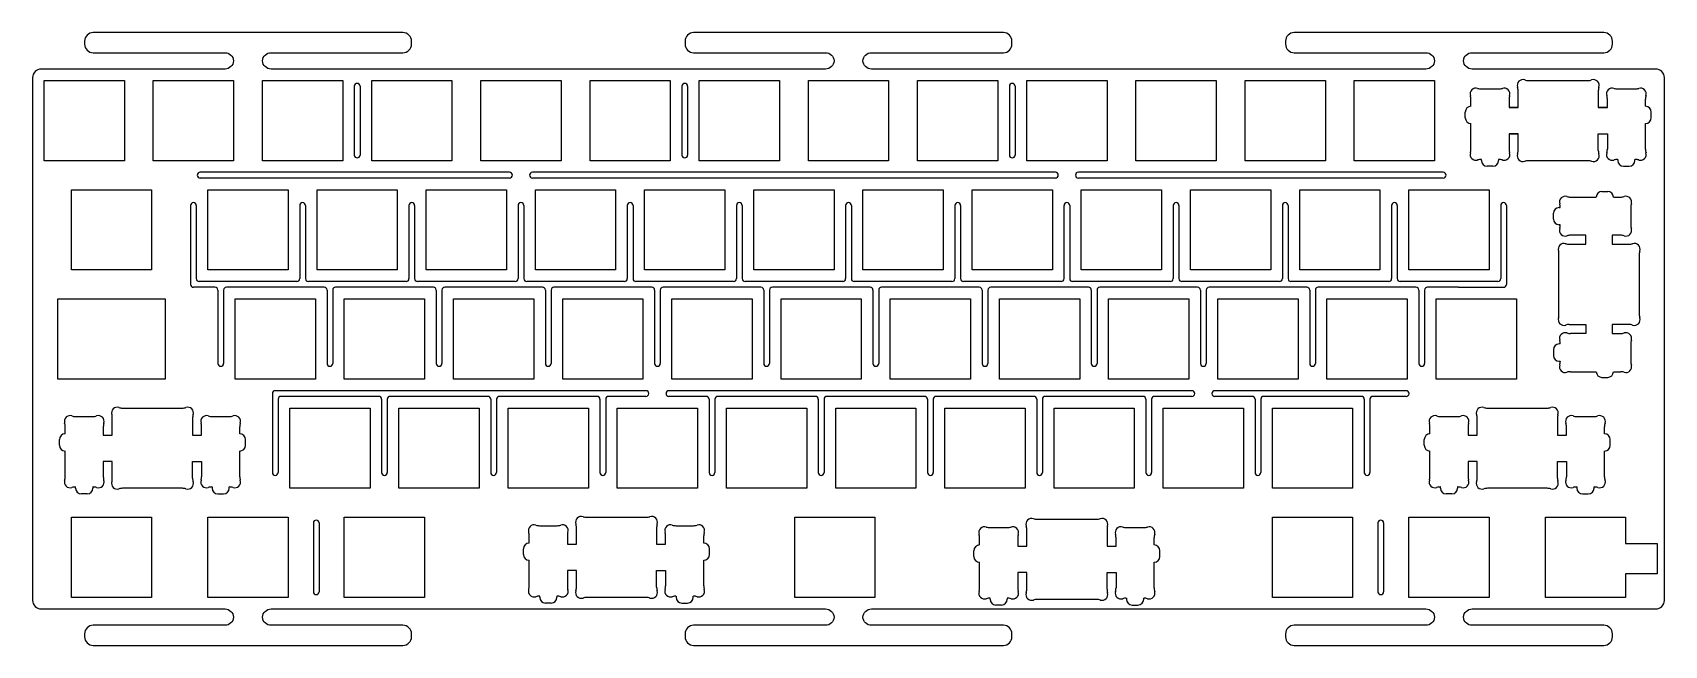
# Model space of a CAD drawing. Header units: millimetres. Extents: x 129 to 1846, y -253 to 443.
# Drawn here: x 574.7 to 859.4, y 63.8 to 170.7 of the extents above; entities that cross this region are included whole.
import ezdxf

# ---------------------------------------------------------------- set-up
doc = ezdxf.new("R2010")
doc.units = ezdxf.units.MM
doc.layers.add('BoardOutLine', color=6, linetype='Continuous', true_color=0xff00ff)
doc.layers.add('SUIT-00-06_PBL7', color=7, linetype='Continuous')
doc.layers.add('上壳', color=10, linetype='Continuous')

msp = doc.modelspace()

# ---------------------------------------------------------------- linework, layer by layer
at = {"color": 0}
for p, q in [((576.7, 162.35), (590.7, 162.35)), ((576.7, 148.35), (576.7, 162.35)), ((590.7, 162.35), (590.7, 148.35)), ((595.75, 162.35), (609.75, 162.35)), ((595.75, 148.35), (595.75, 162.35)), ((609.75, 162.35), (609.75, 148.35)), ((614.8, 162.35), (628.8, 162.35)), ((614.8, 148.35), (614.8, 162.35)), ((628.8, 162.35), (628.8, 148.35)), ((633.85, 162.35), (647.85, 162.35)), ((633.85, 148.35), (633.85, 162.35)), ((647.85, 162.35), (647.85, 148.35)), ((652.9, 162.35), (666.9, 162.35)), ((652.9, 148.35), (652.9, 162.35)), ((666.9, 162.35), (666.9, 148.35)), ((671.95, 162.35), (685.95, 162.35)), ((671.95, 148.35), (671.95, 162.35)), ((685.95, 162.35), (685.95, 148.35)), ((691, 162.35), (705, 162.35)), ((691, 148.35), (691, 162.35)), ((705, 162.35), (705, 148.35)), ((710.05, 162.35), (724.05, 162.35)), ((710.05, 148.35), (710.05, 162.35)), ((724.05, 162.35), (724.05, 148.35)), ((729.1, 162.35), (743.1, 162.35)), ((729.1, 148.35), (729.1, 162.35)), ((743.1, 162.35), (743.1, 148.35)), ((748.15, 162.35), (762.15, 162.35)), ((748.15, 148.35), (748.15, 162.35)), ((762.15, 162.35), (762.15, 148.35)), ((767.2, 162.35), (781.2, 162.35)), ((767.2, 148.35), (767.2, 162.35)), ((781.2, 162.35), (781.2, 148.35)), ((786.25, 162.35), (800.25, 162.35)), ((786.25, 148.35), (786.25, 162.35)), ((800.25, 162.35), (800.25, 148.35)), ((805.3, 162.35), (819.3, 162.35)), ((805.3, 148.35), (805.3, 162.35)), ((819.3, 162.35), (819.3, 148.35)), ((833.87, 157.65), (832.35, 157.65)), ((849.4, 157.65), (847.87, 157.65)), ((832.35, 153.05), (833.87, 153.05)), ((847.87, 153.05), (849.4, 153.05)), ((590.7, 148.35), (576.7, 148.35)), ((609.75, 148.35), (595.75, 148.35)), ((628.8, 148.35), (614.8, 148.35)), ((647.85, 148.35), (633.85, 148.35)), ((666.9, 148.35), (652.9, 148.35)), ((685.95, 148.35), (671.95, 148.35)), ((705, 148.35), (691, 148.35)), ((724.05, 148.35), (710.05, 148.35)), ((743.1, 148.35), (729.1, 148.35)), ((762.15, 148.35), (748.15, 148.35)), ((781.2, 148.35), (767.2, 148.35)), ((800.25, 148.35), (786.25, 148.35)), ((819.3, 148.35), (805.3, 148.35)), ((581.46, 143.3), (595.46, 143.3)), ((581.46, 129.3), (581.46, 143.3)), ((595.46, 143.3), (595.46, 129.3)), ((605.27, 143.3), (619.27, 143.3)), ((605.27, 129.3), (605.27, 143.3)), ((619.27, 143.3), (619.27, 129.3)), ((624.32, 143.3), (638.32, 143.3)), ((624.32, 129.3), (624.32, 143.3)), ((638.32, 143.3), (638.32, 129.3)), ((643.37, 143.3), (657.37, 143.3)), ((643.37, 129.3), (643.37, 143.3)), ((657.37, 143.3), (657.37, 129.3)), ((662.42, 143.3), (676.42, 143.3)), ((662.42, 129.3), (662.42, 143.3)), ((676.42, 143.3), (676.42, 129.3)), ((681.47, 143.3), (695.47, 143.3)), ((681.47, 129.3), (681.47, 143.3)), ((695.47, 143.3), (695.47, 129.3)), ((700.52, 143.3), (714.52, 143.3)), ((700.52, 129.3), (700.52, 143.3)), ((714.52, 143.3), (714.52, 129.3)), ((719.57, 143.3), (733.57, 143.3)), ((719.57, 129.3), (719.57, 143.3)), ((733.57, 143.3), (733.57, 129.3)), ((738.62, 143.3), (752.62, 143.3)), ((738.62, 129.3), (738.62, 143.3)), ((752.62, 143.3), (752.62, 129.3)), ((757.67, 143.3), (771.67, 143.3)), ((757.67, 129.3), (757.67, 143.3)), ((771.67, 143.3), (771.67, 129.3)), ((776.72, 143.3), (790.72, 143.3)), ((776.72, 129.3), (776.72, 143.3)), ((790.72, 143.3), (790.72, 129.3)), ((795.77, 143.3), (809.77, 143.3)), ((795.77, 129.3), (795.77, 143.3)), ((809.77, 143.3), (809.77, 129.3)), ((814.82, 143.3), (828.82, 143.3)), ((814.82, 129.3), (814.82, 143.3)), ((828.82, 143.3), (828.82, 129.3)), ((595.46, 129.3), (581.46, 129.3)), ((619.27, 129.3), (605.27, 129.3)), ((638.32, 129.3), (624.32, 129.3)), ((657.37, 129.3), (643.37, 129.3)), ((676.42, 129.3), (662.42, 129.3)), ((695.47, 129.3), (681.47, 129.3)), ((714.52, 129.3), (700.52, 129.3)), ((733.57, 129.3), (719.57, 129.3)), ((752.62, 129.3), (738.62, 129.3)), ((771.67, 129.3), (757.67, 129.3)), ((790.72, 129.3), (776.72, 129.3)), ((809.77, 129.3), (795.77, 129.3)), ((828.82, 129.3), (814.82, 129.3)), ((610.03, 124.25), (624.03, 124.25)), ((610.03, 110.25), (610.03, 124.25)), ((624.03, 124.25), (624.03, 110.25)), ((629.08, 124.25), (643.08, 124.25)), ((629.08, 110.25), (629.08, 124.25)), ((643.08, 124.25), (643.08, 110.25)), ((648.13, 124.25), (662.13, 124.25)), ((648.13, 110.25), (648.13, 124.25)), ((662.13, 124.25), (662.13, 110.25)), ((667.18, 124.25), (681.18, 124.25)), ((667.18, 110.25), (667.18, 124.25)), ((681.18, 124.25), (681.18, 110.25)), ((686.23, 124.25), (700.23, 124.25)), ((686.23, 110.25), (686.23, 124.25)), ((700.23, 124.25), (700.23, 110.25)), ((705.28, 124.25), (719.28, 124.25)), ((705.28, 110.25), (705.28, 124.25)), ((719.28, 124.25), (719.28, 110.25)), ((724.33, 124.25), (738.33, 124.25)), ((724.33, 110.25), (724.33, 124.25)), ((738.33, 124.25), (738.33, 110.25)), ((743.38, 124.25), (757.38, 124.25)), ((743.38, 110.25), (743.38, 124.25)), ((757.38, 124.25), (757.38, 110.25)), ((762.43, 124.25), (776.43, 124.25)), ((762.43, 110.25), (762.43, 124.25)), ((776.43, 124.25), (776.43, 110.25)), ((781.48, 124.25), (795.48, 124.25)), ((781.48, 110.25), (781.48, 124.25)), ((795.48, 124.25), (795.48, 110.25)), ((800.53, 124.25), (814.53, 124.25)), ((800.53, 110.25), (800.53, 124.25)), ((814.53, 124.25), (814.53, 110.25)), ((624.03, 110.25), (610.03, 110.25)), ((643.08, 110.25), (629.08, 110.25)), ((662.13, 110.25), (648.13, 110.25)), ((681.18, 110.25), (667.18, 110.25)), ((700.23, 110.25), (686.23, 110.25)), ((719.28, 110.25), (705.28, 110.25)), ((738.33, 110.25), (724.33, 110.25)), ((757.38, 110.25), (743.38, 110.25)), ((776.43, 110.25), (762.43, 110.25)), ((795.48, 110.25), (781.48, 110.25)), ((814.53, 110.25), (800.53, 110.25)), ((619.56, 105.2), (633.56, 105.2)), ((619.56, 91.2), (619.56, 105.2)), ((633.56, 105.2), (633.56, 91.2)), ((638.61, 105.2), (652.61, 105.2)), ((638.61, 91.2), (638.61, 105.2)), ((652.61, 105.2), (652.61, 91.2)), ((657.66, 105.2), (671.66, 105.2)), ((657.66, 91.2), (657.66, 105.2)), ((671.66, 105.2), (671.66, 91.2)), ((676.71, 105.2), (690.71, 105.2)), ((676.71, 91.2), (676.71, 105.2)), ((690.71, 105.2), (690.71, 91.2)), ((695.76, 105.2), (709.76, 105.2)), ((695.76, 91.2), (695.76, 105.2)), ((709.76, 105.2), (709.76, 91.2)), ((714.81, 105.2), (728.81, 105.2)), ((714.81, 91.2), (714.81, 105.2)), ((728.81, 105.2), (728.81, 91.2)), ((733.86, 105.2), (747.86, 105.2)), ((733.86, 91.2), (733.86, 105.2)), ((747.86, 105.2), (747.86, 91.2)), ((752.91, 105.2), (766.91, 105.2)), ((752.91, 91.2), (752.91, 105.2)), ((766.91, 105.2), (766.91, 91.2)), ((771.96, 105.2), (785.96, 105.2)), ((771.96, 91.2), (771.96, 105.2)), ((785.96, 105.2), (785.96, 91.2)), ((791.01, 105.2), (805.01, 105.2)), ((791.01, 91.2), (791.01, 105.2)), ((805.01, 105.2), (805.01, 91.2)), ((633.56, 91.2), (619.56, 91.2)), ((652.61, 91.2), (638.61, 91.2)), ((671.66, 91.2), (657.66, 91.2)), ((690.71, 91.2), (676.71, 91.2)), ((709.76, 91.2), (695.76, 91.2)), ((728.81, 91.2), (714.81, 91.2)), ((747.86, 91.2), (733.86, 91.2)), ((766.91, 91.2), (752.91, 91.2)), ((785.96, 91.2), (771.96, 91.2)), ((805.01, 91.2), (791.01, 91.2)), ((581.46, 86.15), (595.46, 86.15)), ((581.46, 72.15), (581.46, 86.15)), ((595.46, 86.15), (595.46, 72.15)), ((605.27, 86.15), (619.27, 86.15)), ((605.27, 72.15), (605.27, 86.15)), ((619.27, 86.15), (619.27, 72.15)), ((629.08, 86.15), (643.08, 86.15)), ((629.08, 72.15), (629.08, 86.15)), ((643.08, 86.15), (643.08, 72.15)), ((791.01, 86.15), (805.01, 86.15)), ((791.01, 72.15), (791.01, 86.15)), ((805.01, 86.15), (805.01, 72.15)), ((814.82, 86.15), (828.82, 86.15)), ((814.82, 72.15), (814.82, 86.15)), ((828.82, 86.15), (828.82, 72.15)), ((838.63, 72.15), (838.63, 86.15)), ((838.63, 86.15), (852.63, 86.15)), ((852.63, 86.15), (852.63, 81.59)), ((852.63, 76.28), (852.63, 72.15)), ((595.46, 72.15), (581.46, 72.15)), ((619.27, 72.15), (605.27, 72.15)), ((643.08, 72.15), (629.08, 72.15)), ((805.01, 72.15), (791.01, 72.15)), ((828.82, 72.15), (814.82, 72.15)), ((852.63, 72.15), (838.63, 72.15))]:
    msp.add_line(p, q, dxfattribs=at)
at = {"linetype": 'Continuous'}
msp.add_lwpolyline([(574.7, 117.25), (574.7, 72.15), (574.7, 71.65, 0.414214), (576.2, 70.15), (608.26, 70.15, -0.399638), (609.75, 68.72, -0.399638), (608.26, 67.3), (585.26, 67.3, 0.414214), (583.76, 65.8), (583.76, 65.3, 0.414214), (585.26, 63.8), (612.28, 63.8), (639.3, 63.8, 0.414214), (640.8, 65.3), (640.8, 65.8, 0.414214), (639.3, 67.3), (616.3, 67.3, -0.399638), (614.8, 68.72, -0.399638), (616.3, 70.15), (713.03, 70.15, -0.399638), (714.52, 68.72, -0.399638), (713.03, 67.3), (690.03, 67.3, 0.414214), (688.53, 65.8), (688.53, 65.3, 0.414214), (690.03, 63.8), (717.05, 63.8), (744.07, 63.8, 0.414214), (745.57, 65.3), (745.57, 65.8, 0.414214), (744.07, 67.3), (721.07, 67.3, -0.399638), (719.57, 68.72, -0.399638), (721.07, 70.15), (817.8, 70.15, -0.399638), (819.29, 68.72, -0.399638), (817.8, 67.3), (794.8, 67.3, 0.414214), (793.3, 65.8), (793.3, 65.3, 0.414214), (794.8, 63.8), (821.82, 63.8), (848.84, 63.8, 0.414214), (850.34, 65.3), (850.34, 65.8, 0.414214), (848.84, 67.3), (825.84, 67.3, -0.399638), (824.34, 68.72, -0.399638), (825.84, 70.15), (857.9, 70.15, 0.414214), (859.4, 71.65), (859.4, 117.25), (859.4, 162.85, 0.414214), (857.9, 164.35), (825.84, 164.35, -0.399638), (824.34, 165.78, -0.399638), (825.84, 167.2), (848.84, 167.2, 0.414214), (850.34, 168.7), (850.34, 169.2, 0.414214), (848.84, 170.7), (821.82, 170.7), (794.8, 170.7, 0.414214), (793.3, 169.2), (793.3, 168.7, 0.414214), (794.8, 167.2), (817.8, 167.2, -0.399638), (819.29, 165.78, -0.399638), (817.8, 164.35), (721.07, 164.35, -0.399638), (719.57, 165.78, -0.399638), (721.07, 167.2), (744.07, 167.2, 0.414214), (745.57, 168.7), (745.57, 169.2, 0.414214), (744.07, 170.7), (717.05, 170.7), (690.03, 170.7, 0.414214), (688.53, 169.2), (688.53, 168.7, 0.414214), (690.03, 167.2), (713.03, 167.2, -0.399638), (714.52, 165.78, -0.399638), (713.03, 164.35), (616.3, 164.35, -0.399638), (614.8, 165.78, -0.399638), (616.3, 167.2), (639.3, 167.2, 0.414214), (640.8, 168.7), (640.8, 169.2, 0.414214), (639.3, 170.7), (612.28, 170.7), (585.26, 170.7, 0.414214), (583.76, 169.2), (583.76, 168.7, 0.414214), (585.26, 167.2), (608.26, 167.2, -0.399638), (609.75, 165.78, -0.399638), (608.26, 164.35), (576.2, 164.35, 0.414214), (574.7, 162.85), (574.7, 162.35)], format="xyb", close=True, dxfattribs=at)
at = {"color": 0}
for points in [[(819.58, 124.25), (833.58, 124.25), (833.58, 110.25), (819.58, 110.25)], [(721.66, 86.15), (721.66, 72.15), (707.67, 72.15), (707.67, 86.15)]]:
    msp.add_lwpolyline(points, close=True, dxfattribs=at)
msp.add_lwpolyline([(852.63, 81.59), (858.13, 81.59), (858.13, 76.28), (852.63, 76.28)])
at = {"layer": 'BoardOutLine'}
for p, q in [((630.82, 161.35), (630.82, 149.35)), ((631.82, 161.35), (631.82, 149.35)), ((687.97, 161.35), (687.97, 149.35)), ((688.97, 161.35), (688.97, 149.35)), ((745.12, 161.35), (745.12, 149.35)), ((746.12, 161.35), (746.12, 149.35)), ((623.68, 85.15), (623.68, 73.15)), ((624.68, 85.15), (624.68, 73.15)), ((809.41, 85.15), (809.41, 73.15)), ((810.41, 85.15), (810.41, 73.15))]:
    msp.add_line(p, q, dxfattribs=at)
for centre, start, end in [((631.32, 161.35), 0, 180), ((688.47, 161.35), 0, 180), ((745.62, 161.35), 0, 180), ((631.32, 149.35), 180, 0), ((688.47, 149.35), 180, 0), ((745.62, 149.35), 180, 0), ((624.18, 85.15), 0, 180), ((809.91, 85.15), 0, 180), ((624.18, 73.15), 180, 0), ((809.91, 73.15), 180, 0)]:
    msp.add_arc(centre, 0.5, start, end, dxfattribs=at)
at = {"layer": 'SUIT-00-06_PBL7', "color": 7, "linetype": 'Continuous'}
for p, q in [((579.08, 110.25), (579.08, 124.25)), ((579.08, 124.25), (597.84, 124.25)), ((597.84, 124.25), (597.84, 110.25)), ((597.84, 110.25), (579.08, 110.25))]:
    msp.add_line(p, q, dxfattribs=at)
at = {"layer": '上壳'}
for p, q in [((835.65, 162.35), (846.09, 162.35)), ((827.43, 160.88), (830.52, 160.88)), ((833.87, 157.65), (833.87, 160.57)), ((847.87, 160.57), (847.87, 157.65)), ((851.23, 160.88), (854.32, 160.88)), ((824.65, 155.85), (824.65, 156.85)), ((825.65, 157.85), (825.65, 159.1)), ((832.3, 159.1), (832.3, 157.65)), ((832.3, 157.65), (833.87, 157.65)), ((847.87, 157.65), (849.45, 157.65)), ((849.45, 157.65), (849.45, 159.1)), ((856.1, 157.85), (856.1, 159.1)), ((857.1, 155.85), (857.1, 156.85)), ((825.65, 150.36), (825.65, 154.85)), ((856.1, 150.36), (856.1, 154.85)), ((833.87, 153.05), (832.3, 153.05)), ((832.3, 153.05), (832.3, 150.36)), ((833.87, 150.13), (833.87, 153.05)), ((847.87, 150.13), (847.87, 153.05)), ((847.87, 153.05), (849.45, 153.05)), ((849.45, 153.05), (849.45, 150.36)), ((827.47, 148.58), (827.43, 148.58)), ((827.47, 148.38), (827.47, 148.58)), ((830.52, 148.58), (830.47, 148.58)), ((830.47, 148.58), (830.47, 148.38)), ((846.09, 148.35), (835.65, 148.35)), ((851.23, 148.58), (851.27, 148.58)), ((851.27, 148.58), (851.27, 148.38)), ((854.27, 148.38), (854.27, 148.58)), ((854.27, 148.58), (854.32, 148.58)), ((657.9, 146.33), (603.92, 146.33)), ((657.9, 145.33), (603.92, 145.33)), ((658.4, 145.83), (658.4, 145.83)), ((661.4, 145.83), (661.4, 145.83)), ((753.15, 146.33), (661.9, 146.33)), ((753.15, 145.33), (661.9, 145.33)), ((753.65, 145.83), (753.65, 145.83)), ((756.65, 145.83), (756.65, 145.83)), ((820.82, 146.33), (757.15, 146.33)), ((820.82, 145.33), (757.15, 145.33)), ((829.47, 147.38), (828.47, 147.38)), ((852.27, 147.38), (853.27, 147.38)), ((848.51, 143), (849.51, 143)), ((602.25, 140.55), (602.25, 126.78)), ((603.25, 140.55), (603.25, 127.78)), ((621.3, 140.55), (621.3, 127.78)), ((622.3, 140.55), (622.3, 127.78)), ((640.35, 140.55), (640.35, 127.78)), ((641.35, 140.55), (641.35, 127.78)), ((659.4, 140.55), (659.4, 127.78)), ((660.4, 140.55), (660.4, 127.78)), ((678.45, 140.55), (678.45, 127.78)), ((679.45, 140.55), (679.45, 127.78)), ((697.5, 140.55), (697.5, 127.78)), ((698.5, 140.55), (698.5, 127.78)), ((716.55, 140.55), (716.55, 127.78)), ((717.55, 140.55), (717.55, 127.78)), ((735.6, 140.55), (735.6, 127.78)), ((736.6, 140.55), (736.6, 127.78)), ((754.65, 127.78), (754.65, 140.55)), ((755.65, 140.55), (755.65, 127.78)), ((773.7, 140.55), (773.7, 127.78)), ((774.7, 140.55), (774.7, 127.78)), ((792.75, 140.55), (792.75, 127.78)), ((793.75, 140.55), (793.75, 127.78)), ((811.8, 140.55), (811.8, 127.78)), ((812.8, 140.55), (812.8, 127.78)), ((830.85, 140.55), (830.85, 127.78)), ((831.85, 140.55), (831.85, 126.78)), ((841.04, 140.18), (841.24, 140.18)), ((841.24, 140.18), (841.24, 140.22)), ((843.02, 142), (847.51, 142)), ((850.51, 142), (851.76, 142)), ((853.54, 140.22), (853.54, 137.13)), ((840.04, 138.18), (840.04, 139.18)), ((841.24, 137.18), (841.04, 137.18)), ((841.24, 137.13), (841.24, 137.18)), ((845.71, 135.35), (843.02, 135.35)), ((845.71, 133.78), (845.71, 135.35)), ((851.76, 135.35), (850.31, 135.35)), ((850.31, 135.35), (850.31, 133.78)), ((841.01, 121.56), (841.01, 132)), ((842.79, 133.78), (845.71, 133.78)), ((850.31, 133.78), (853.23, 133.78)), ((855.01, 132), (855.01, 121.56)), ((606.51, 126.28), (602.75, 126.28)), ((620.8, 127.28), (603.75, 127.28)), ((607.01, 125.78), (607.01, 113)), ((608.01, 125.78), (608.01, 113)), ((625.56, 126.28), (608.51, 126.28)), ((639.85, 127.28), (622.8, 127.28)), ((626.06, 125.78), (626.06, 113)), ((627.06, 125.78), (627.06, 113)), ((644.61, 126.28), (627.56, 126.28)), ((658.9, 127.28), (641.85, 127.28)), ((645.11, 125.78), (645.11, 113)), ((646.11, 125.78), (646.11, 113)), ((663.66, 126.28), (646.61, 126.28)), ((677.95, 127.28), (660.9, 127.28)), ((664.16, 125.78), (664.16, 113)), ((665.16, 125.78), (665.16, 113)), ((682.71, 126.28), (665.66, 126.28)), ((697, 127.28), (679.95, 127.28)), ((683.21, 125.78), (683.21, 113)), ((684.21, 125.78), (684.21, 113)), ((701.76, 126.28), (684.71, 126.28)), ((716.05, 127.28), (699, 127.28)), ((702.26, 125.78), (702.26, 113)), ((703.26, 125.78), (703.26, 113)), ((720.81, 126.28), (703.76, 126.28)), ((735.1, 127.28), (718.05, 127.28)), ((721.31, 125.78), (721.31, 113)), ((722.31, 125.78), (722.31, 113)), ((739.86, 126.28), (722.81, 126.28)), ((754.15, 127.28), (737.1, 127.28)), ((740.36, 125.78), (740.36, 113)), ((741.36, 125.78), (741.36, 113)), ((758.91, 126.28), (741.86, 126.28)), ((773.2, 127.28), (756.15, 127.28)), ((759.41, 125.78), (759.41, 113)), ((760.41, 125.78), (760.41, 113)), ((777.96, 126.28), (760.91, 126.28)), ((792.25, 127.28), (775.2, 127.28)), ((778.46, 125.78), (778.46, 113)), ((779.46, 125.78), (779.46, 113)), ((797.01, 126.28), (779.96, 126.28)), ((811.3, 127.28), (794.25, 127.28)), ((797.51, 125.78), (797.51, 113)), ((798.51, 125.78), (798.51, 113)), ((816.06, 126.28), (799.01, 126.28)), ((830.35, 127.28), (813.3, 127.28)), ((816.56, 125.78), (816.56, 113)), ((817.56, 125.78), (817.56, 113)), ((823.5, 126.28), (818.06, 126.28)), ((823.5, 126.27), (824.74, 126.28)), ((824.74, 126.28), (831.35, 126.28)), ((831.35, 126.28), (831.35, 126.28)), ((842.79, 119.78), (845.71, 119.78)), ((845.71, 119.78), (845.71, 118.2)), ((853.23, 119.78), (850.31, 119.78)), ((850.31, 119.78), (850.31, 118.2)), ((845.71, 118.2), (843.02, 118.2)), ((850.31, 118.2), (851.76, 118.2)), ((840.04, 115.38), (840.04, 114.38)), ((841.24, 116.38), (841.04, 116.38)), ((841.24, 116.42), (841.24, 116.38)), ((853.54, 116.42), (853.54, 113.33)), ((841.04, 113.38), (841.24, 113.38)), ((841.24, 113.38), (841.24, 113.33)), ((843.02, 111.55), (847.51, 111.55)), ((850.51, 111.55), (851.76, 111.55)), ((681.71, 108.23), (617.03, 108.23)), ((776.96, 108.23), (685.71, 108.23)), ((814.37, 108.23), (780.96, 108.23)), ((848.51, 110.55), (849.51, 110.55)), ((616.53, 107.73), (616.53, 93.95)), ((617.53, 106.73), (617.53, 93.95)), ((635.08, 107.23), (618.03, 107.23)), ((635.58, 106.73), (635.58, 93.95)), ((636.58, 106.73), (636.58, 93.95)), ((654.13, 107.23), (637.08, 107.23)), ((654.63, 106.73), (654.63, 93.95)), ((655.63, 106.73), (655.63, 93.95)), ((673.18, 107.23), (656.13, 107.23)), ((673.68, 106.73), (673.68, 93.95)), ((674.68, 106.73), (674.68, 93.95)), ((681.71, 107.23), (675.18, 107.23)), ((682.21, 107.73), (682.21, 107.73)), ((685.21, 107.73), (685.21, 107.73)), ((692.23, 107.23), (685.71, 107.23)), ((692.73, 106.73), (692.73, 93.95)), ((693.73, 106.73), (693.73, 93.95)), ((711.28, 107.23), (694.23, 107.23)), ((711.78, 106.73), (711.78, 93.95)), ((712.78, 106.73), (712.78, 93.95)), ((730.33, 107.23), (713.28, 107.23)), ((730.83, 106.73), (730.83, 93.95)), ((731.83, 106.73), (731.83, 93.95)), ((749.38, 107.23), (732.33, 107.23)), ((749.88, 106.73), (749.88, 93.95)), ((750.88, 106.73), (750.88, 93.95)), ((768.43, 107.23), (751.38, 107.23)), ((768.93, 106.73), (768.93, 93.95)), ((769.93, 106.73), (769.93, 93.95)), ((776.96, 107.23), (770.43, 107.23)), ((777.46, 107.73), (777.46, 107.73)), ((780.46, 107.73), (780.46, 107.73)), ((787.48, 107.23), (780.96, 107.23)), ((787.98, 106.73), (787.98, 93.95)), ((788.98, 106.73), (788.98, 93.95)), ((806.53, 107.23), (789.48, 107.23)), ((807.03, 106.73), (807.03, 93.95)), ((808.03, 106.73), (808.03, 93.95)), ((814.37, 107.23), (808.53, 107.23)), ((582.16, 103.73), (585.25, 103.73)), ((588.6, 100.5), (588.6, 103.42)), ((590.38, 105.2), (600.82, 105.2)), ((602.6, 103.42), (602.6, 100.5)), ((605.96, 103.73), (609.05, 103.73)), ((820.28, 103.73), (823.37, 103.73)), ((826.73, 100.5), (826.73, 103.42)), ((828.51, 105.2), (838.95, 105.2)), ((840.73, 103.42), (840.73, 100.5)), ((844.08, 103.73), (847.17, 103.73)), ((579.38, 98.7), (579.38, 99.7)), ((580.38, 100.7), (580.38, 101.95)), ((587.03, 101.95), (587.03, 100.5)), ((587.03, 100.5), (588.6, 100.5)), ((602.6, 100.5), (604.18, 100.5)), ((604.18, 100.5), (604.18, 101.95)), ((610.83, 100.7), (610.83, 101.95)), ((611.83, 98.7), (611.83, 99.7)), ((817.5, 98.7), (817.5, 99.7)), ((818.5, 100.7), (818.5, 101.95)), ((825.15, 101.95), (825.15, 100.5)), ((825.15, 100.5), (826.73, 100.5)), ((840.73, 100.5), (842.3, 100.5)), ((842.3, 100.5), (842.3, 101.95)), ((848.95, 100.7), (848.95, 101.95)), ((849.95, 98.7), (849.95, 99.7)), ((580.38, 93.21), (580.38, 97.7)), ((610.83, 93.21), (610.83, 97.7)), ((818.5, 93.21), (818.5, 97.7)), ((848.95, 93.21), (848.95, 97.7)), ((588.6, 95.9), (587.03, 95.9)), ((587.03, 95.9), (587.03, 93.21)), ((588.6, 92.98), (588.6, 95.9)), ((602.6, 92.98), (602.6, 95.9)), ((602.6, 95.9), (604.18, 95.9)), ((604.18, 95.9), (604.18, 93.21)), ((826.73, 95.9), (825.15, 95.9)), ((825.15, 95.9), (825.15, 93.21)), ((826.73, 92.98), (826.73, 95.9)), ((840.73, 92.98), (840.73, 95.9)), ((840.73, 95.9), (842.3, 95.9)), ((842.3, 95.9), (842.3, 93.21)), ((582.2, 91.43), (582.16, 91.43)), ((582.2, 91.23), (582.2, 91.43)), ((585.25, 91.43), (585.2, 91.43)), ((585.2, 91.43), (585.2, 91.23)), ((600.82, 91.2), (590.38, 91.2)), ((605.96, 91.43), (606, 91.43)), ((606, 91.43), (606, 91.23)), ((609, 91.23), (609, 91.43)), ((609, 91.43), (609.05, 91.43)), ((820.33, 91.43), (820.28, 91.43)), ((820.33, 91.23), (820.33, 91.43)), ((823.37, 91.43), (823.33, 91.43)), ((823.33, 91.43), (823.33, 91.23)), ((838.95, 91.2), (828.51, 91.2)), ((844.08, 91.43), (844.13, 91.43)), ((844.13, 91.43), (844.13, 91.23)), ((847.13, 91.23), (847.13, 91.43)), ((847.13, 91.43), (847.17, 91.43)), ((584.2, 90.23), (583.2, 90.23)), ((607, 90.23), (608, 90.23)), ((822.33, 90.23), (821.33, 90.23)), ((845.13, 90.23), (846.13, 90.23)), ((671.34, 86.15), (681.79, 86.15)), ((749.93, 85.81), (760.37, 85.81)), ((661.34, 81.65), (661.34, 82.9)), ((663.12, 84.68), (666.21, 84.68)), ((667.99, 82.9), (667.99, 81.45)), ((669.57, 81.45), (669.57, 84.37)), ((683.57, 84.37), (683.57, 81.45)), ((685.14, 81.45), (685.14, 82.9)), ((686.92, 84.68), (690.01, 84.68)), ((691.79, 81.65), (691.79, 82.9)), ((741.7, 84.34), (744.79, 84.34)), ((748.15, 81.11), (748.15, 84.03)), ((762.15, 84.03), (762.15, 81.11)), ((765.5, 84.34), (768.59, 84.34)), ((660.34, 79.65), (660.34, 80.65)), ((667.99, 81.45), (669.57, 81.45)), ((683.57, 81.45), (685.14, 81.45)), ((692.79, 79.65), (692.79, 80.65)), ((738.92, 79.31), (738.92, 80.31)), ((739.92, 81.31), (739.92, 82.56)), ((746.57, 82.56), (746.57, 81.11)), ((746.57, 81.11), (748.15, 81.11)), ((762.15, 81.11), (763.72, 81.11)), ((763.72, 81.11), (763.72, 82.56)), ((770.37, 81.31), (770.37, 82.56)), ((771.37, 79.31), (771.37, 80.31)), ((661.34, 74.16), (661.34, 78.65)), ((691.79, 74.16), (691.79, 78.65)), ((739.92, 73.82), (739.92, 78.31)), ((770.37, 73.82), (770.37, 78.31)), ((669.57, 76.85), (667.99, 76.85)), ((667.99, 76.85), (667.99, 74.16)), ((669.57, 73.93), (669.57, 76.85)), ((683.57, 73.93), (683.57, 76.85)), ((683.57, 76.85), (685.14, 76.85)), ((685.14, 76.85), (685.14, 74.16)), ((748.15, 76.51), (746.57, 76.51)), ((746.57, 76.51), (746.57, 73.82)), ((748.15, 73.59), (748.15, 76.51)), ((762.15, 73.59), (762.15, 76.51)), ((762.15, 76.51), (763.72, 76.51)), ((763.72, 76.51), (763.72, 73.82)), ((663.17, 72.38), (663.12, 72.38)), ((663.17, 72.18), (663.17, 72.38)), ((665.17, 71.18), (664.17, 71.18)), ((666.21, 72.38), (666.17, 72.38)), ((666.17, 72.38), (666.17, 72.18)), ((681.79, 72.15), (671.34, 72.15)), ((686.92, 72.38), (686.97, 72.38)), ((686.97, 72.38), (686.97, 72.18)), ((687.97, 71.18), (688.97, 71.18)), ((689.97, 72.18), (689.97, 72.38)), ((689.97, 72.38), (690.01, 72.38)), ((741.75, 72.04), (741.7, 72.04)), ((741.75, 71.84), (741.75, 72.04)), ((744.79, 72.04), (744.75, 72.04)), ((744.75, 72.04), (744.75, 71.84)), ((760.37, 71.81), (749.93, 71.81)), ((765.5, 72.04), (765.55, 72.04)), ((765.55, 72.04), (765.55, 71.84)), ((768.55, 71.84), (768.55, 72.04)), ((768.55, 72.04), (768.59, 72.04)), ((743.75, 70.84), (742.75, 70.84)), ((766.55, 70.84), (767.55, 70.84))]:
    msp.add_line(p, q, dxfattribs=at)
for centre, radius, start, end in [((834.73, 161.5), 1, 72.0237, 197.9763), ((835.65, 164.35), 2, 252.0237, 270), ((846.09, 164.35), 2, 270, 287.9763), ((847.02, 161.5), 1, 342.0237, 107.9763), ((826.5, 160.03), 1, 72.0237, 197.9763), ((823.65, 159.1), 2, 0, 17.9763), ((827.43, 162.88), 2, 252.0237, 270), ((830.52, 162.88), 2, 270, 287.9763), ((831.44, 160.03), 1, 342.0237, 107.9763), ((834.3, 159.1), 2, 162.0237, 180), ((831.87, 160.57), 2, 360, 17.9763), ((849.87, 160.57), 2, 162.0237, 180), ((850.3, 160.03), 1, 72.0237, 197.9763), ((847.45, 159.1), 2, 0, 17.9763), ((851.23, 162.88), 2, 252.0237, 270), ((854.32, 162.88), 2, 270, 287.9763), ((855.24, 160.03), 1, 342.0237, 107.9763), ((858.1, 159.1), 2, 162.0237, 180), ((825.65, 156.85), 1, 90, 180), ((856.1, 156.85), 1, 0, 90), ((825.65, 155.85), 1, 180, 270), ((856.1, 155.85), 1, 270, 360), ((826.5, 149.43), 1, 162.0237, 287.9763), ((823.65, 150.36), 2, 342.0237, 360), ((827.43, 146.58), 2, 90, 107.9763), ((828.47, 148.38), 1, 180, 270), ((829.47, 148.38), 1, 270, 0), ((830.52, 146.58), 2, 72.0237, 90), ((831.44, 149.43), 1, 252.0237, 17.9763), ((834.3, 150.36), 2, 180, 197.9763), ((834.73, 149.2), 1, 162.0237, 287.9763), ((831.87, 150.13), 2, 342.0237, 360), ((835.65, 146.35), 2, 90, 107.9763), ((846.09, 146.35), 2, 72.0237, 90), ((847.02, 149.2), 1, 252.0237, 17.9763), ((849.87, 150.13), 2, 180, 197.9763), ((850.3, 149.43), 1, 162.0237, 287.9763), ((847.45, 150.36), 2, 342.0237, 0), ((851.23, 146.58), 2, 90, 107.9763), ((852.27, 148.38), 1, 180, 270), ((853.27, 148.38), 1, 270, 0), ((854.32, 146.58), 2, 72.0237, 90), ((855.24, 149.43), 1, 252.0237, 17.9763), ((858.1, 150.36), 2, 180, 197.9763), ((603.92, 145.83), 0.5, 90, 270), ((657.9, 145.83), 0.5, 270, 89.7719), ((661.9, 145.83), 0.5, 90, 269.8631), ((753.15, 145.83), 0.5, 270, 89.7719), ((757.15, 145.83), 0.5, 90, 269.8631), ((820.82, 145.83), 0.5, 270, 90), ((848.51, 142), 1, 90, 180), ((849.51, 142), 1, 360, 90), ((602.75, 140.55), 0.5, 0, 180), ((621.8, 140.55), 0.5, 0, 180), ((640.85, 140.55), 0.5, 0, 180), ((659.9, 140.55), 0.5, 0, 180), ((678.95, 140.55), 0.5, 0, 180), ((698, 140.55), 0.5, 0, 180), ((717.05, 140.55), 0.5, 0, 180), ((736.1, 140.55), 0.5, 0, 180), ((755.15, 140.55), 0.5, 0, 180), ((774.2, 140.55), 0.5, 0, 180), ((793.25, 140.55), 0.5, 0, 180), ((812.3, 140.55), 0.5, 0, 180), ((831.35, 140.55), 0.5, 0, 180), ((841.04, 139.18), 1, 90, 180), ((842.1, 141.15), 1, 72.0237, 197.9763), ((839.24, 140.22), 2, 0, 17.9763), ((843.02, 144), 2, 252.0237, 270), ((851.76, 144), 2, 270, 287.9763), ((852.69, 141.15), 1, 342.0237, 107.9763), ((855.54, 140.22), 2, 162.0237, 180), ((841.04, 138.18), 1, 180, 270), ((839.24, 137.13), 2, 342.0237, 360), ((855.54, 137.13), 2, 180, 197.9763), ((841.87, 132.92), 1, 72.0237, 197.9763), ((842.1, 136.2), 1, 162.0237, 287.9763), ((842.79, 135.78), 2, 252.0237, 270), ((843.02, 133.35), 2, 90, 107.9763), ((851.76, 133.35), 2, 72.0237, 90), ((852.69, 136.2), 1, 252.0237, 17.9763), ((853.23, 135.78), 2, 270, 287.9763), ((854.16, 132.92), 1, 342.0237, 107.9763), ((839.01, 132), 2, 0, 17.9763), ((857.01, 132), 2, 162.0237, 180), ((602.75, 126.78), 0.5, 180, 270), ((603.75, 127.78), 0.5, 180, 270), ((606.51, 125.78), 0.5, 0, 90), ((608.51, 125.78), 0.5, 90, 180), ((620.8, 127.78), 0.5, 270, 0), ((622.8, 127.78), 0.5, 180, 270), ((625.56, 125.78), 0.5, 0, 90), ((627.56, 125.78), 0.5, 90, 180), ((639.85, 127.78), 0.5, 270, 0), ((641.85, 127.78), 0.5, 180, 270), ((644.61, 125.78), 0.5, 0, 90), ((646.61, 125.78), 0.5, 90, 180), ((658.9, 127.78), 0.5, 270, 0), ((660.9, 127.78), 0.5, 180, 270), ((663.66, 125.78), 0.5, 0, 90), ((665.66, 125.78), 0.5, 90, 180), ((677.95, 127.78), 0.5, 270, 0), ((679.95, 127.78), 0.5, 180, 270), ((682.71, 125.78), 0.5, 0, 90), ((684.71, 125.78), 0.5, 90, 180), ((697, 127.78), 0.5, 270, 0), ((699, 127.78), 0.5, 180, 270), ((701.76, 125.78), 0.5, 0, 90), ((703.76, 125.78), 0.5, 90, 180), ((716.05, 127.78), 0.5, 270, 0), ((718.05, 127.78), 0.5, 180, 270), ((720.81, 125.78), 0.5, 0, 90), ((722.81, 125.78), 0.5, 90, 180), ((735.1, 127.78), 0.5, 270, 0), ((737.1, 127.78), 0.5, 180, 270), ((739.86, 125.78), 0.5, 0, 90), ((741.86, 125.78), 0.5, 90, 180), ((754.15, 127.78), 0.5, 270, 0), ((756.15, 127.78), 0.5, 180, 270), ((758.91, 125.78), 0.5, 0, 90), ((760.91, 125.78), 0.5, 90, 180), ((773.2, 127.78), 0.5, 270, 0), ((775.2, 127.78), 0.5, 180, 270), ((777.96, 125.78), 0.5, 0, 90), ((779.96, 125.78), 0.5, 90, 180), ((792.25, 127.78), 0.5, 270, 0), ((794.25, 127.78), 0.5, 180, 270), ((797.01, 125.78), 0.5, 0, 90), ((799.01, 125.78), 0.5, 90, 180), ((811.3, 127.78), 0.5, 270, 0), ((813.3, 127.78), 0.5, 180, 270), ((816.06, 125.78), 0.5, 0, 90), ((818.06, 125.78), 0.5, 90, 180), ((826.58, 124.51), 3.55, 150.0908, 150.1264), ((826.58, 124.51), 3.55, 29.8736, 29.9092), ((830.35, 127.78), 0.5, 270, 0), ((831.35, 125.28), 1, 90, 90), ((831.35, 126.78), 0.5, 270, 0), ((841.87, 120.63), 1, 162.0237, 287.9763), ((839.01, 121.56), 2, 342.0237, 0), ((842.79, 117.78), 2, 90, 107.9763), ((853.23, 117.78), 2, 72.0237, 90), ((854.16, 120.63), 1, 252.0237, 17.9763), ((857.01, 121.56), 2, 180, 197.9763), ((842.1, 117.35), 1, 72.0237, 197.9763), ((839.24, 116.42), 2, 0, 17.9763), ((843.02, 120.2), 2, 252.0237, 270), ((851.76, 120.2), 2, 270, 287.9763), ((852.69, 117.35), 1, 342.0237, 107.9763), ((855.54, 116.42), 2, 162.0237, 180), ((841.04, 115.38), 1, 90, 180), ((841.04, 114.38), 1, 180, 270), ((607.51, 113), 0.5, 180, 0), ((626.56, 113), 0.5, 180, 0), ((645.61, 113), 0.5, 180, 0), ((664.66, 113), 0.5, 180, 0), ((683.71, 113), 0.5, 180, 0), ((702.76, 113), 0.5, 180, 0), ((721.81, 113), 0.5, 180, 0), ((740.86, 113), 0.5, 180, 0), ((759.91, 113), 0.5, 180, 0), ((778.96, 113), 0.5, 180, 0), ((798.01, 113), 0.5, 180, 0), ((817.06, 113), 0.5, 180, 0), ((842.1, 112.4), 1, 162.0237, 287.9763), ((839.24, 113.33), 2, 342.0237, 0), ((843.02, 109.55), 2, 90, 107.9763), ((848.51, 111.55), 1, 180, 270), ((849.51, 111.55), 1, 270, 0), ((851.76, 109.55), 2, 72.0237, 90), ((852.69, 112.4), 1, 252.0237, 17.9763), ((855.54, 113.33), 2, 180, 197.9763), ((617.03, 107.73), 0.5, 90, 180), ((681.71, 107.73), 0.5, 270, 89.7719), ((685.71, 107.73), 0.5, 90, 269.8631), ((776.96, 107.73), 0.5, 270, 89.7719), ((780.96, 107.73), 0.5, 90, 269.8631), ((814.37, 107.73), 0.5, 270, 90), ((589.46, 104.35), 1, 72.0237, 197.9763), ((601.75, 104.35), 1, 342.0237, 107.9763), ((618.03, 106.73), 0.5, 90, 180), ((635.08, 106.73), 0.5, 0, 90), ((637.08, 106.73), 0.5, 90, 180), ((654.13, 106.73), 0.5, 0, 90), ((656.13, 106.73), 0.5, 90, 180), ((673.18, 106.73), 0.5, 0, 90), ((675.18, 106.73), 0.5, 90, 180), ((692.23, 106.73), 0.5, 0, 90), ((694.23, 106.73), 0.5, 90, 180), ((711.28, 106.73), 0.5, 0, 90), ((713.28, 106.73), 0.5, 90, 180), ((730.33, 106.73), 0.5, 0, 90), ((732.33, 106.73), 0.5, 90, 180), ((749.38, 106.73), 0.5, 0, 90), ((751.38, 106.73), 0.5, 90, 180), ((768.43, 106.73), 0.5, 0, 90), ((770.43, 106.73), 0.5, 90, 180), ((787.48, 106.73), 0.5, 0, 90), ((789.48, 106.73), 0.5, 90, 180), ((806.53, 106.73), 0.5, 0, 90), ((808.53, 106.73), 0.5, 90, 180), ((827.58, 104.35), 1, 72.0237, 197.9763), ((839.87, 104.35), 1, 342.0237, 107.9763), ((581.23, 102.88), 1, 72.0237, 197.9763), ((578.38, 101.95), 2, 0, 17.9763), ((582.16, 105.73), 2, 252.0237, 270), ((585.25, 105.73), 2, 270, 287.9763), ((586.17, 102.88), 1, 342.0237, 107.9763), ((589.03, 101.95), 2, 162.0237, 180), ((586.6, 103.42), 2, 360, 17.9763), ((590.38, 107.2), 2, 252.0237, 270), ((600.82, 107.2), 2, 270, 287.9763), ((604.6, 103.42), 2, 162.0237, 180), ((605.03, 102.88), 1, 72.0237, 197.9763), ((602.18, 101.95), 2, 0, 17.9763), ((605.96, 105.73), 2, 252.0237, 270), ((609.05, 105.73), 2, 270, 287.9763), ((609.97, 102.88), 1, 342.0237, 107.9763), ((612.83, 101.95), 2, 162.0237, 180), ((819.36, 102.88), 1, 72.0237, 197.9763), ((816.5, 101.95), 2, 0, 17.9763), ((820.28, 105.73), 2, 252.0237, 270), ((823.37, 105.73), 2, 270, 287.9763), ((824.3, 102.88), 1, 342.0237, 107.9763), ((827.15, 101.95), 2, 162.0237, 180), ((824.73, 103.42), 2, 360, 17.9763), ((828.51, 107.2), 2, 252.0237, 270), ((838.95, 107.2), 2, 270, 287.9763), ((842.73, 103.42), 2, 162.0237, 180), ((843.16, 102.88), 1, 72.0237, 197.9763), ((840.3, 101.95), 2, 0, 17.9763), ((844.08, 105.73), 2, 252.0237, 270), ((847.17, 105.73), 2, 270, 287.9763), ((848.1, 102.88), 1, 342.0237, 107.9763), ((850.95, 101.95), 2, 162.0237, 180), ((580.38, 99.7), 1, 90, 180), ((610.83, 99.7), 1, 0, 90), ((818.5, 99.7), 1, 90, 180), ((848.95, 99.7), 1, 0, 90), ((580.38, 98.7), 1, 180, 270), ((610.83, 98.7), 1, 270, 360), ((818.5, 98.7), 1, 180, 270), ((848.95, 98.7), 1, 270, 360), ((581.23, 92.29), 1, 162.0237, 287.9763), ((578.38, 93.21), 2, 342.0237, 360), ((582.16, 89.43), 2, 90, 107.9763), ((583.2, 91.23), 1, 180, 270), ((584.2, 91.23), 1, 270, 0), ((585.25, 89.43), 2, 72.0237, 90), ((586.17, 92.29), 1, 252.0237, 17.9763), ((589.03, 93.21), 2, 180, 197.9763), ((589.46, 92.06), 1, 162.0237, 287.9763), ((586.6, 92.98), 2, 342.0237, 360), ((590.38, 89.2), 2, 90, 107.9763), ((600.82, 89.2), 2, 72.0237, 90), ((601.75, 92.06), 1, 252.0237, 17.9763), ((604.6, 92.98), 2, 180, 197.9763), ((605.03, 92.29), 1, 162.0237, 287.9763), ((602.18, 93.21), 2, 342.0237, 0), ((605.96, 89.43), 2, 90, 107.9763), ((607, 91.23), 1, 180, 270), ((608, 91.23), 1, 270, 0), ((609.05, 89.43), 2, 72.0237, 90), ((609.97, 92.29), 1, 252.0237, 17.9763), ((612.83, 93.21), 2, 180, 197.9763), ((617.03, 93.95), 0.5, 180, 0), ((636.08, 93.95), 0.5, 180, 0), ((655.13, 93.95), 0.5, 180, 0), ((674.18, 93.95), 0.5, 180, 0), ((693.23, 93.95), 0.5, 180, 0), ((712.28, 93.95), 0.5, 180, 0), ((731.33, 93.95), 0.5, 180, 0), ((750.38, 93.95), 0.5, 180, 0), ((769.43, 93.95), 0.5, 180, 0), ((788.48, 93.95), 0.5, 180, 0), ((807.53, 93.95), 0.5, 180, 0), ((819.36, 92.29), 1, 162.0237, 287.9763), ((816.5, 93.21), 2, 342.0237, 360), ((820.28, 89.43), 2, 90, 107.9763), ((821.33, 91.23), 1, 180, 270), ((822.33, 91.23), 1, 270, 0), ((823.37, 89.43), 2, 72.0237, 90), ((824.3, 92.29), 1, 252.0237, 17.9763), ((827.15, 93.21), 2, 180, 197.9763), ((827.58, 92.06), 1, 162.0237, 287.9763), ((824.73, 92.98), 2, 342.0237, 360), ((828.51, 89.2), 2, 90, 107.9763), ((838.95, 89.2), 2, 72.0237, 90), ((839.87, 92.06), 1, 252.0237, 17.9763), ((842.73, 92.98), 2, 180, 197.9763), ((843.16, 92.29), 1, 162.0237, 287.9763), ((840.3, 93.21), 2, 342.0237, 0), ((844.08, 89.43), 2, 90, 107.9763), ((845.13, 91.23), 1, 180, 270), ((846.13, 91.23), 1, 270, 0), ((847.17, 89.43), 2, 72.0237, 90), ((848.1, 92.29), 1, 252.0237, 17.9763), ((850.95, 93.21), 2, 180, 197.9763), ((670.42, 85.3), 1, 72.0237, 197.9763), ((671.34, 88.15), 2, 252.0237, 270), ((681.79, 88.15), 2, 270, 287.9763), ((682.71, 85.3), 1, 342.0237, 107.9763), ((749, 84.95), 1, 72.0237, 197.9763), ((749.93, 87.81), 2, 252.0237, 270), ((760.37, 87.81), 2, 270, 287.9763), ((761.29, 84.95), 1, 342.0237, 107.9763), ((662.19, 83.83), 1, 72.0237, 197.9763), ((659.34, 82.9), 2, 0, 17.9763), ((663.12, 86.68), 2, 252.0237, 270), ((666.21, 86.68), 2, 270, 287.9763), ((667.14, 83.83), 1, 342.0237, 107.9763), ((669.99, 82.9), 2, 162.0237, 180), ((667.57, 84.37), 2, 360, 17.9763), ((685.57, 84.37), 2, 162.0237, 180), ((685.99, 83.83), 1, 72.0237, 197.9763), ((683.14, 82.9), 2, 0, 17.9763), ((686.92, 86.68), 2, 252.0237, 270), ((690.01, 86.68), 2, 270, 287.9763), ((690.94, 83.83), 1, 342.0237, 107.9763), ((693.79, 82.9), 2, 162.0237, 180), ((740.78, 83.48), 1, 72.0237, 197.9763), ((737.92, 82.56), 2, 0, 17.9763), ((741.7, 86.34), 2, 252.0237, 270), ((744.79, 86.34), 2, 270, 287.9763), ((745.72, 83.48), 1, 342.0237, 107.9763), ((748.57, 82.56), 2, 162.0237, 180), ((746.15, 84.03), 2, 360, 17.9763), ((764.15, 84.03), 2, 162.0237, 180), ((764.58, 83.48), 1, 72.0237, 197.9763), ((761.72, 82.56), 2, 0, 17.9763), ((765.5, 86.34), 2, 252.0237, 270), ((768.59, 86.34), 2, 270, 287.9763), ((769.52, 83.48), 1, 342.0237, 107.9763), ((772.37, 82.56), 2, 162.0237, 180), ((661.34, 80.65), 1, 90, 180), ((691.79, 80.65), 1, 0, 90), ((739.92, 80.31), 1, 90, 180), ((770.37, 80.31), 1, 0, 90), ((661.34, 79.65), 1, 180, 270), ((691.79, 79.65), 1, 270, 360), ((739.92, 79.31), 1, 180, 270), ((770.37, 79.31), 1, 270, 360), ((659.34, 74.16), 2, 342.0237, 360), ((669.99, 74.16), 2, 180, 197.9763), ((683.14, 74.16), 2, 342.0237, 0), ((693.79, 74.16), 2, 180, 197.9763), ((662.19, 73.24), 1, 162.0237, 287.9763), ((663.12, 70.38), 2, 90, 107.9763), ((664.17, 72.18), 1, 180, 270), ((665.17, 72.18), 1, 270, 0), ((666.21, 70.38), 2, 72.0237, 90), ((667.14, 73.24), 1, 252.0237, 17.9763), ((670.42, 73.01), 1, 162.0237, 287.9763), ((667.57, 73.93), 2, 342.0237, 360), ((671.34, 70.15), 2, 90, 107.9763), ((681.79, 70.15), 2, 72.0237, 90), ((682.71, 73.01), 1, 252.0237, 17.9763), ((685.57, 73.93), 2, 180, 197.9763), ((685.99, 73.24), 1, 162.0237, 287.9763), ((686.92, 70.38), 2, 90, 107.9763), ((687.97, 72.18), 1, 180, 270), ((688.97, 72.18), 1, 270, 0), ((690.01, 70.38), 2, 72.0237, 90), ((690.94, 73.24), 1, 252.0237, 17.9763), ((740.78, 72.89), 1, 162.0237, 287.9763), ((737.92, 73.82), 2, 342.0237, 360), ((741.7, 70.04), 2, 90, 107.9763), ((742.75, 71.84), 1, 180, 270), ((743.75, 71.84), 1, 270, 0), ((744.79, 70.04), 2, 72.0237, 90), ((745.72, 72.89), 1, 252.0237, 17.9763), ((748.57, 73.82), 2, 180, 197.9763), ((749, 72.66), 1, 162.0237, 287.9763), ((746.15, 73.59), 2, 342.0237, 360), ((749.93, 69.81), 2, 90, 107.9763), ((760.37, 69.81), 2, 72.0237, 90), ((761.29, 72.66), 1, 252.0237, 17.9763), ((764.15, 73.59), 2, 180, 197.9763), ((764.58, 72.89), 1, 162.0237, 287.9763), ((761.72, 73.82), 2, 342.0237, 0), ((765.5, 70.04), 2, 90, 107.9763), ((766.55, 71.84), 1, 180, 270), ((767.55, 71.84), 1, 270, 0), ((768.59, 70.04), 2, 72.0237, 90), ((769.52, 72.89), 1, 252.0237, 17.9763), ((772.37, 73.82), 2, 180, 197.9763)]:
    msp.add_arc(centre, radius, start, end, dxfattribs=at)

doc.saveas('drawing.dxf')
